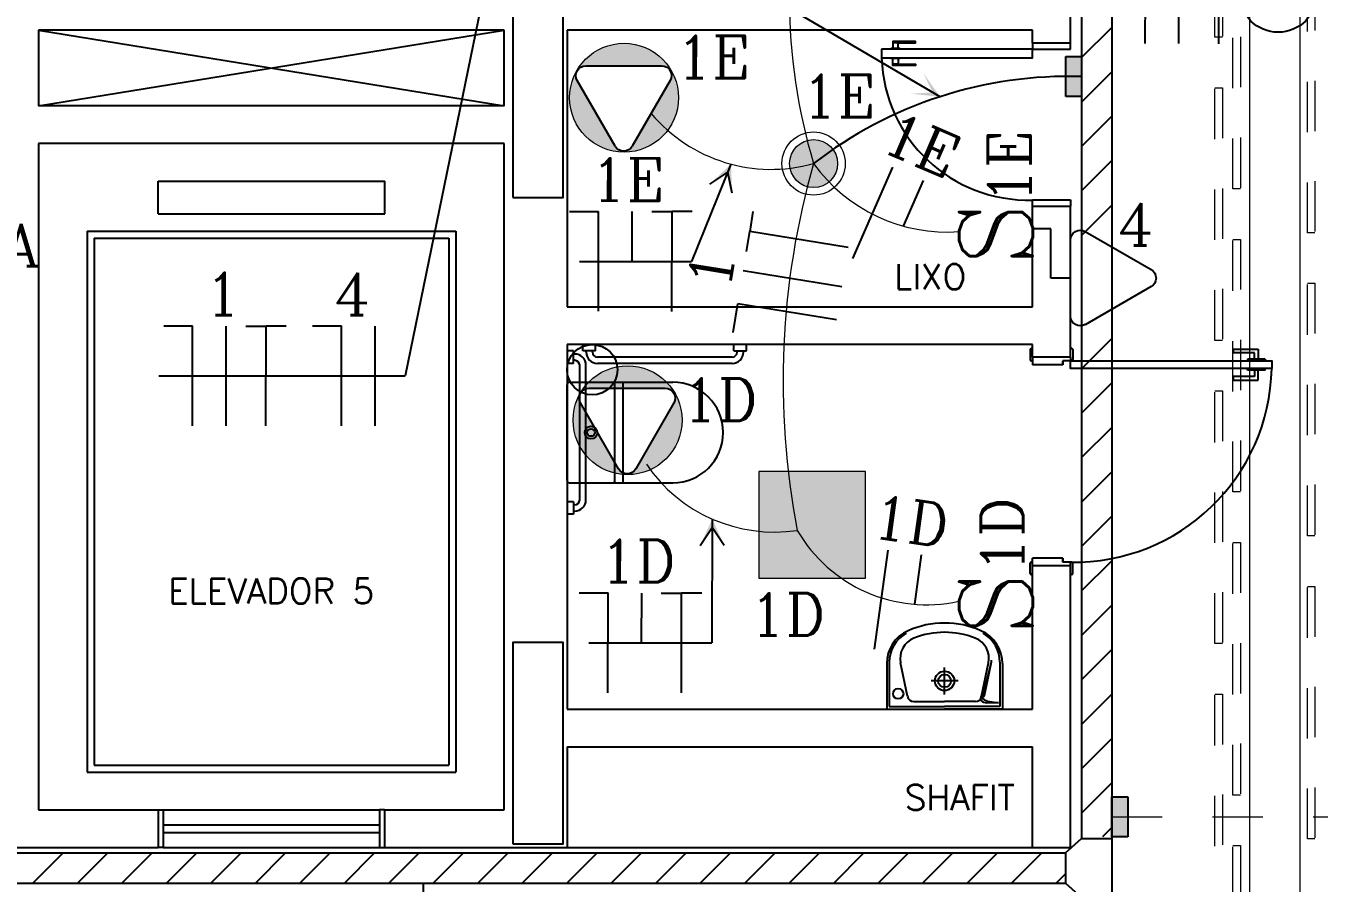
# Model space of a CAD drawing. Extents: x 544 to 914, y -40 to 56.
# Drawn here: x 577.456 to 580.026, y -4.27 to -2.565 of the extents above; entities that cross this region are included whole.
import ezdxf

# ---------------------------------------------------------------- set-up
doc = ezdxf.new("R2010")
doc.units = 0
doc.header["$LTSCALE"] = 0.5
doc.header["$MEASUREMENT"] = 0
for name, pattern in [('CONTINU', [0]), ('DASHDOT2', [0.5, 0.25, -0.125, 0, -0.125]), ('HIDDEN', [0.375, 0.25, -0.125])]:
    doc.linetypes.add(name, pattern=pattern)
doc.layers.get('0').update_dxf_attribs({"linetype": 'CONTINUOUS'})
for name, color, linetype in [('3', 1, 'CONTINUOUS'), ('A-01', 1, 'CONTINUOUS'), ('A-02', 2, 'CONTINUOUS'), ('A-05', 5, 'CONTINUOUS'), ('ARQ_MARCOS', 2, 'CONTINUOUS'), ('ARQ_PORTAS', 2, 'CONTINUOUS'), ('ELE-ELETROCALHA', 250, 'CONTINUOUS'), ('ELETRODUTO', 5, 'CONTINUOUS'), ('FIAÇÃO', 15, 'CONTINUOUS'), ('INTERRUPTOR', 3, 'CONTINUOUS'), ('JANELA', 1, 'CONTINUOUS'), ('LUMINO', 3, 'CONTINUOUS'), ('PORTA', 2, 'CONTINUOUS'), ('SAN', 2, 'CONTINUOUS'), ('SETAS', 1, 'CONTINUOUS'), ('TEXTO', 7, 'CONTINUOUS'), ('TOMADAS', 3, 'CONTINUOUS'), ('TUBULACAO', 5, 'CONTINUOUS'), ('Título', 3, 'CONTINUOUS')]:
    doc.layers.add(name, color=color, linetype=linetype)
doc.layers.add('Luminotécnico', color=142, linetype='CONTINUOUS', lineweight=0)
doc.styles.add('ROMANC', font='romanc.shx')
doc.styles.add('T20', font='simplex.shx', dxfattribs={"height": 0.1})

# ---------------------------------------------------------------- blocks, each defined once
blk = doc.blocks.new('T')
at = {"layer": 'TOMADAS'}
for p, q in [((-55.465, 372.138), (-55.6155, 372.2249)), ((-55.6492, 372.2054), (-55.6492, 372.0316)), ((-55.6155, 372.0122), (-55.465, 372.0991))]:
    blk.add_line(p, q, dxfattribs=at)
for centre, start, end in [((-55.6267, 372.2054), 60, 180), ((-55.4762, 372.1185), 300, 60), ((-55.6267, 372.0316), 180, 300)]:
    blk.add_arc(centre, 0.0225, start, end, dxfattribs=at)

msp = doc.modelspace()

# ---------------------------------------------------------------- hatches: boundary and pattern name
at = {"layer": 'ELETRODUTO', "linetype": 'DASHDOT2', "ltscale": 0.06}
for points in [[(579.5221, -2.7058), (579.5538, -2.7058), (579.5538, -2.6263), (579.5221, -2.6263)], [(579.614, -4.1779), (579.6458, -4.1779), (579.6458, -4.0985), (579.614, -4.0985)]]:
    msp.add_hatch(color=256, dxfattribs=at).paths.add_polyline_path(points)
at = {"layer": 'Luminotécnico', "linetype": 'CONTINU'}
h = msp.add_hatch(color=3, dxfattribs=at)
h.paths.add_polyline_path([(578.5364, -2.7081, 1), (578.7529, -2.7081, 1)])
h.paths.add_polyline_path([(578.7193, -2.6444, -0.57735), (578.7362, -2.6737), (578.6607, -2.8046, -0.57735), (578.6268, -2.8046), (578.5512, -2.6737, -0.57735), (578.5682, -2.6444)], flags=16)
at = {"layer": 'Luminotécnico'}
for points in [[(579.0212, -2.8867, 1), (579.0212, -2.7912, 1)], [(578.9125, -3.4514), (578.9125, -3.6634), (579.1245, -3.6634), (579.1245, -3.4514)]]:
    msp.add_hatch(color=3, dxfattribs=at).paths.add_polyline_path(points)
at = {"layer": 'Luminotécnico', "linetype": 'CONTINU'}
h = msp.add_hatch(color=3, dxfattribs=at)
h.paths.add_polyline_path([(578.5433, -3.3493, 1), (578.7598, -3.3493, 1)])
h.paths.add_polyline_path([(578.7262, -3.2857, -0.57735), (578.7432, -3.315), (578.6676, -3.4459, -0.57735), (578.6337, -3.4459), (578.5582, -3.315, -0.57735), (578.5751, -3.2857)], flags=16)

# ---------------------------------------------------------------- linework, layer by layer
at = {"layer": '3', "color": 6}
for points in [[(578.4239, -2.9064), (578.5239, -2.9064), (578.5239, -2.5064), (578.4239, -2.5064), (578.4239, -2.9064)], [(578.4239, -4.1914), (578.5239, -4.1914), (578.5239, -3.7914), (578.4239, -3.7914), (578.4239, -4.1914)]]:
    msp.add_lwpolyline(points, dxfattribs=at)
at = {"layer": 'A-01', "color": 9}
for p, q in [((577.4814, -2.5739), (578.4064, -2.7239)), ((577.4814, -2.7239), (578.4064, -2.5739))]:
    msp.add_line(p, q, dxfattribs=at)
at = {"layer": 'A-02', "color": 9}
for p, q in [((577.7187, -2.8739), (578.1692, -2.8739)), ((577.7187, -2.9387), (577.7187, -2.8739)), ((578.1692, -2.9387), (578.1692, -2.8739)), ((577.7187, -2.9387), (578.1692, -2.9387)), ((577.5777, -2.9733), (577.5777, -4.0489)), ((577.5777, -2.9733), (578.3102, -2.9733)), ((578.3102, -2.9733), (578.3102, -4.0489)), ((577.5916, -2.9872), (577.5916, -4.035)), ((577.5916, -2.9872), (578.2963, -2.9872)), ((578.2963, -2.9872), (578.2963, -4.035)), ((577.5777, -4.0489), (578.3102, -4.0489)), ((577.5916, -4.035), (578.2963, -4.035)), ((578.5314, -4.1989), (579.4564, -4.1989))]:
    msp.add_line(p, q, dxfattribs=at)
at = {"layer": 'A-05', "color": 4}
for p, q in [((579.5314, -2.5989), (579.5314, -2.2489)), ((578.4064, -2.5739), (577.4814, -2.5739)), ((577.4814, -2.5739), (577.4814, -2.7239)), ((578.4064, -2.7239), (578.4064, -2.5739)), ((579.4564, -2.5739), (578.5314, -2.5739)), ((578.5314, -2.5739), (578.5314, -3.1239)), ((579.4564, -2.5989), (579.4564, -2.5739)), ((579.4564, -2.5989), (579.5314, -2.5989)), ((578.4064, -2.7239), (577.4814, -2.7239)), ((577.4814, -2.7989), (577.4814, -4.1239)), ((578.4064, -2.7989), (577.4814, -2.7989)), ((578.4064, -4.1239), (578.4064, -2.7989)), ((579.4564, -2.9239), (579.5314, -2.9239)), ((579.4564, -3.1239), (579.4564, -2.9239)), ((579.5314, -3.2239), (579.5314, -2.9239)), ((578.5314, -3.1239), (579.4564, -3.1239)), ((579.4564, -3.1989), (578.5314, -3.1989)), ((578.5314, -3.1989), (578.5314, -3.9239)), ((579.4564, -3.2239), (579.4564, -3.1989)), ((579.5314, -3.2239), (579.4564, -3.2239)), ((579.5314, -3.6389), (579.4564, -3.6389)), ((579.4564, -3.9239), (579.4564, -3.6389)), ((579.5314, -4.1989), (579.5314, -3.6389)), ((578.5314, -3.9239), (579.4564, -3.9239)), ((578.5314, -3.9989), (579.4564, -3.9989)), ((578.5314, -3.9989), (578.5314, -4.1989)), ((579.4564, -4.1989), (579.4564, -3.9989)), ((577.4814, -4.1239), (577.7189, -4.1239)), ((577.7189, -4.1239), (577.7189, -4.1989)), ((578.1689, -4.1239), (578.1689, -4.1989)), ((578.1689, -4.1239), (578.4064, -4.1239)), ((577.1689, -4.1989), (577.7189, -4.1989)), ((578.1689, -4.1989), (578.5314, -4.1989)), ((579.4564, -4.1989), (579.5314, -4.1989))]:
    msp.add_line(p, q, dxfattribs=at)
at = {"layer": 'ARQ_MARCOS', "color": 9}
for p, q in [((579.4564, -2.5989), (579.4564, -2.6114)), ((579.4564, -2.6114), (579.5314, -2.6114)), ((579.5314, -2.6114), (579.5314, -2.5989)), ((579.4564, -2.9114), (579.5314, -2.9114)), ((579.4564, -2.9239), (579.4564, -2.9114)), ((579.5314, -2.9114), (579.5314, -2.9239))]:
    msp.add_line(p, q, dxfattribs=at)
at = {"layer": 'ARQ_PORTAS', "color": 9}
msp.add_lwpolyline([(579.1564, -2.6114), (579.1564, -2.6289), (579.4564, -2.6289), (579.4564, -2.6114)], close=True, dxfattribs=at)
for points in [[(579.1927, -2.6114), (579.1927, -2.6099), (579.1889, -2.6099), (579.1889, -2.5989), (579.2239, -2.5989), (579.2239, -2.5964), (579.1789, -2.5964), (579.1789, -2.6099), (579.1752, -2.6099), (579.1752, -2.6114)], [(579.1889, -2.5989), (579.1789, -2.5989)], [(579.1889, -2.6099), (579.1789, -2.6099)], [(579.1927, -2.6289), (579.1927, -2.6304), (579.1889, -2.6304), (579.1889, -2.6414), (579.2239, -2.6414), (579.2239, -2.6439), (579.1789, -2.6439), (579.1789, -2.6304), (579.1752, -2.6304), (579.1752, -2.6289)], [(579.1889, -2.6304), (579.1789, -2.6304)], [(579.1889, -2.6414), (579.1789, -2.6414)]]:
    msp.add_lwpolyline(points, dxfattribs=at)
msp.add_arc((579.4477, -2.6202), 0.2914, 181.7208, 271.7208, dxfattribs=at)
at = {"layer": 'ELE-ELETROCALHA', "ltscale": 0.06}
for p, q in [((579.5537, 0.1573), (579.5537, -4.1773)), ((579.6139, 0.1326), (579.6139, -4.2375)), ((579.5537, -2.4318), (579.5537, -4.1813)), ((579.6139, -2.4565), (579.6139, -7.0193)), ((579.5537, -2.6283), (579.6139, -2.5681)), ((579.5537, -2.7166), (579.6139, -2.6564)), ((579.5537, -2.805), (579.6139, -2.7448)), ((579.5537, -2.8934), (579.6139, -2.8332)), ((579.5537, -2.9818), (579.6139, -2.9216)), ((579.5537, -3.247), (579.6139, -3.1868)), ((579.5537, -3.3354), (579.6139, -3.2752)), ((579.5537, -3.4238), (579.6139, -3.3636)), ((579.5537, -3.5121), (579.6139, -3.4519)), ((579.5537, -3.6005), (579.6139, -3.5403)), ((579.5537, -3.6889), (579.6139, -3.6287)), ((579.5537, -3.7773), (579.6139, -3.7171)), ((579.5537, -3.8657), (579.6139, -3.8055)), ((579.5537, -3.9541), (579.6139, -3.8939)), ((579.5537, -4.0425), (579.6139, -3.9823)), ((579.5537, -4.1309), (579.6139, -4.0707)), ((579.5956, -4.1773), (579.6139, -4.1591)), ((579.5218, -4.2097), (579.5537, -4.1813)), ((579.5537, -4.1813), (579.6139, -4.1813)), ((576.3449, -4.2097), (579.5218, -4.2097)), ((577.4701, -4.2699), (577.5303, -4.2097)), ((577.5585, -4.2699), (577.6187, -4.2097)), ((577.6469, -4.2699), (577.7071, -4.2097)), ((577.7353, -4.2699), (577.7955, -4.2097)), ((577.8237, -4.2699), (577.8838, -4.2097)), ((577.912, -4.2699), (577.9722, -4.2097)), ((578.0004, -4.2699), (578.0606, -4.2097)), ((578.0888, -4.2699), (578.149, -4.2097)), ((578.1772, -4.2699), (578.2374, -4.2097)), ((578.2656, -4.2699), (578.3258, -4.2097)), ((578.354, -4.2699), (578.4142, -4.2097)), ((578.4424, -4.2699), (578.5026, -4.2097)), ((578.5308, -4.2699), (578.591, -4.2097)), ((578.6191, -4.2699), (578.6793, -4.2097)), ((578.7075, -4.2699), (578.7677, -4.2097)), ((578.7959, -4.2699), (578.8561, -4.2097)), ((578.8843, -4.2699), (578.9445, -4.2097)), ((578.9727, -4.2699), (579.0329, -4.2097)), ((579.0611, -4.2699), (579.1213, -4.2097)), ((579.1495, -4.2699), (579.2097, -4.2097)), ((579.2379, -4.2699), (579.2981, -4.2097)), ((579.3263, -4.2699), (579.3865, -4.2097)), ((579.4146, -4.2699), (579.4748, -4.2097)), ((579.5218, -4.2097), (579.5218, -4.2699)), ((579.503, -4.2699), (579.5218, -4.2511)), ((576.2847, -4.2699), (579.5218, -4.2699)), ((579.5218, -4.2699), (579.5537, -4.2983))]:
    msp.add_line(p, q, dxfattribs=at)
at = {"layer": 'ELE-ELETROCALHA', "color": 5, "linetype": 'CONTINU'}
for p, q in [((579.4924, -2.9686), (579.4563, -2.9686)), ((579.4924, -3.0667), (579.4924, -2.9686)), ((579.5313, -3.0667), (579.4924, -3.0667)), ((578.2461, -4.7343), (578.2461, -4.2699))]:
    msp.add_line(p, q, dxfattribs=at)
msp.add_arc((579.5284, -3.4942), 0.8286, 88.252, 127.7403, dxfattribs=at)
at = {"layer": 'ELETRODUTO', "linetype": 'DASHDOT2', "ltscale": 0.06}
for points in [[(579.5538, -2.6263), (579.5538, -2.7058), (579.5221, -2.7058), (579.5221, -2.6263)], [(579.6458, -4.0985), (579.6458, -4.1779), (579.614, -4.1779), (579.614, -4.0985)]]:
    msp.add_lwpolyline(points, close=True, dxfattribs=at)
at = {"layer": 'FIAÇÃO'}
for p, q in [((579.6802, -2.6004), (579.6805, -2.4021)), ((579.747, -2.6005), (579.7473, -2.4022)), ((579.8261, -2.6006), (579.8264, -2.4023)), ((579.0991, -3.0278), (579.1783, -2.8459)), ((579.2, -2.9635), (579.2395, -2.8726)), ((578.5365, -2.9343), (578.5939, -2.9344)), ((578.5937, -3.1327), (578.5939, -2.9344)), ((578.6606, -3.0335), (578.6608, -2.9345)), ((578.6997, -2.9345), (578.7399, -2.9346)), ((578.7396, -3.1329), (578.7399, -2.9346)), ((578.78, -2.9346), (578.7399, -2.9346)), ((578.9007, -2.9344), (578.8943, -2.9741)), ((578.8878, -3.0138), (578.8943, -2.9741)), ((579.09, -3.006), (578.8943, -2.9741)), ((579.0773, -3.0841), (578.8815, -3.0522)), ((578.8616, -3.1748), (578.8708, -3.1181)), ((579.0665, -3.15), (578.8708, -3.1181)), ((577.7299, -3.1619), (577.7873, -3.162)), ((577.7871, -3.3603), (577.7873, -3.162)), ((577.8539, -3.3604), (577.8542, -3.1621)), ((577.8931, -3.1621), (577.9333, -3.1622)), ((577.933, -3.3605), (577.9333, -3.1622)), ((577.9734, -3.1623), (577.9333, -3.1622)), ((578.0258, -3.1619), (578.0832, -3.162)), ((578.0829, -3.3603), (578.0832, -3.162)), ((578.1498, -3.3604), (578.15, -3.1621)), ((579.1423, -3.8045), (579.1694, -3.608)), ((579.2221, -3.7153), (579.2356, -3.6172)), ((578.5553, -3.6928), (578.6128, -3.6929)), ((578.6125, -3.8912), (578.6128, -3.6929)), ((578.6794, -3.792), (578.6796, -3.693)), ((578.7185, -3.693), (578.7587, -3.6931)), ((578.7584, -3.8914), (578.7587, -3.6931)), ((578.7989, -3.6931), (578.7587, -3.6931))]:
    msp.add_line(p, q, dxfattribs=at)
at = {"layer": 'JANELA', "color": 9}
for p, q in [((577.7189, -4.1239), (577.7289, -4.1239)), ((577.7289, -4.1239), (577.7289, -4.1989)), ((577.7289, -4.1239), (578.1589, -4.1239)), ((578.1589, -4.1239), (578.1589, -4.1989)), ((578.1689, -4.1239), (578.1589, -4.1239)), ((577.7289, -4.1539), (578.1589, -4.1539)), ((577.7289, -4.1689), (578.1589, -4.1689)), ((577.7289, -4.1989), (577.7189, -4.1989)), ((577.7289, -4.1989), (578.1589, -4.1989)), ((578.1589, -4.1989), (578.1689, -4.1989))]:
    msp.add_line(p, q, dxfattribs=at)
at = {"layer": 'LUMINO'}
msp.add_circle((579.9443, -2.5014), 0.0766, dxfattribs=at)
at = {"layer": 'Luminotécnico', "color": 3, "linetype": 'CONTINU', "ltscale": 0.05}
msp.add_lwpolyline([(576.7735, -4.7602), (576.7735, -4.8606), (579.8876, -4.8606), (579.8876, -6.8823), (579.9881, -6.8823), (579.9881, 0.025), (579.8876, 0.025), (579.8876, -4.7602)], close=True, dxfattribs=at)
at = {"layer": 'Luminotécnico', "color": 9, "linetype": 'HIDDEN', "ltscale": 0.05}
for points in [[(579.8186, -2.5879), (579.8186, -2.0856), (579.8336, -2.0856), (579.8336, -2.5879)], [(579.854, -2.8893), (579.854, -2.387), (579.8691, -2.387), (579.8691, -2.8893)], [(580.0024, -2.9766), (580.0024, -2.4743), (580.0174, -2.4743), (580.0174, -2.9766)], [(580.0024, -2.9766), (580.0024, -2.4743), (580.0174, -2.4743), (580.0174, -2.9766)], [(579.8186, -3.1907), (579.8186, -2.6884), (579.8336, -2.6884), (579.8336, -3.1907)], [(579.8186, -3.1907), (579.8186, -2.6884), (579.8336, -2.6884), (579.8336, -3.1907)], [(579.854, -3.492), (579.854, -2.9897), (579.8691, -2.9897), (579.8691, -3.492)], [(580.0024, -3.5793), (580.0024, -3.077), (580.0174, -3.077), (580.0174, -3.5793)], [(579.8186, -3.7934), (579.8186, -3.2911), (579.8336, -3.2911), (579.8336, -3.7934)], [(579.854, -4.0948), (579.854, -3.5925), (579.8691, -3.5925), (579.8691, -4.0948)], [(580.0024, -4.182), (580.0024, -3.6798), (580.0174, -3.6798), (580.0174, -4.182)], [(580.0024, -4.182), (580.0024, -3.6798), (580.0174, -3.6798), (580.0174, -4.182)], [(579.8186, -4.3961), (579.8186, -3.8939), (579.8336, -3.8939), (579.8336, -4.3961)], [(579.854, -4.6975), (579.854, -4.1952), (579.8691, -4.1952), (579.8691, -4.6975)]]:
    msp.add_lwpolyline(points, close=True, dxfattribs=at)
at = {"layer": 'Luminotécnico', "color": 3}
msp.add_lwpolyline([(579.1245, -3.6634), (579.1245, -3.4514), (578.9125, -3.4514), (578.9125, -3.6634)], close=True, dxfattribs=at)
at = {"layer": 'Luminotécnico', "color": 3, "linetype": 'CONTINU'}
for centre in [(578.6446, -2.7081), (578.6516, -3.3493)]:
    msp.add_circle(centre, 0.1083, dxfattribs=at)
at = {"layer": 'Luminotécnico', "color": 3}
for radius in [0.0628, 0.0477]:
    msp.add_circle((579.0212, -2.839), radius, dxfattribs=at)
at = {"layer": 'Luminotécnico', "color": 5, "linetype": 'CONTINU'}
for centre, radius, start, end in [((580.105, -2.5125), 1.1319, 163.2352, 196.7648), ((578.937, -2.5392), 0.3113, 219.9642, 285.685), ((580.5355, -3.2721), 1.575, 164.038, 190.8411), ((579.2868, -2.6482), 0.327, 215.687, 274.2022), ((578.9434, -3.2639), 0.3078, 214.2231, 278.4389), ((579.2458, -3.4189), 0.2974, 210.1629, 282.3939)]:
    msp.add_arc(centre, radius, start, end, dxfattribs=at)
at = {"layer": 'PORTA', "color": 9}
for p, q in [((579.4514, -3.2089), (579.4514, -3.2289)), ((579.4564, -3.2064), (579.4539, -3.2064)), ((579.4564, -3.2064), (579.4564, -3.2064)), ((579.5339, -3.2064), (579.5314, -3.2064)), ((579.5364, -3.2089), (579.5364, -3.2289)), ((579.8555, -3.2154), (579.8555, -3.2084)), ((579.8555, -3.2084), (579.9045, -3.2084)), ((579.9045, -3.2084), (579.9045, -3.2279)), ((579.4564, -3.2314), (579.4539, -3.2314)), ((579.4564, -3.2239), (579.4564, -3.2389)), ((579.5164, -3.2314), (579.5164, -3.2389)), ((579.5164, -3.2389), (579.5164, -3.2314)), ((579.5314, -3.2314), (579.5164, -3.2314)), ((579.5314, -3.2239), (579.5314, -3.2314)), ((579.8625, -3.2154), (579.8555, -3.2154)), ((579.8975, -3.2154), (579.8625, -3.2154)), ((579.8625, -3.2154), (579.8625, -3.2154)), ((579.9185, -3.2279), (579.8835, -3.2279)), ((579.8835, -3.2279), (579.8835, -3.2314)), ((579.8975, -3.2279), (579.8975, -3.2154)), ((579.9185, -3.2279), (579.9185, -3.2314)), ((579.5164, -3.2389), (579.4564, -3.2389)), ((579.8555, -3.2694), (579.8555, -3.2624)), ((579.8625, -3.2624), (579.8555, -3.2624)), ((579.8625, -3.2624), (579.8625, -3.2624)), ((579.8975, -3.2624), (579.8625, -3.2624)), ((579.8835, -3.2499), (579.8835, -3.2464)), ((579.9185, -3.2499), (579.8835, -3.2499)), ((579.8975, -3.2499), (579.8975, -3.2624)), ((579.9045, -3.2694), (579.9045, -3.2499)), ((579.9185, -3.2499), (579.9185, -3.2464)), ((579.8555, -3.2694), (579.9045, -3.2694)), ((579.4514, -3.6539), (579.4514, -3.6339)), ((579.4564, -3.6314), (579.4539, -3.6314)), ((579.5164, -3.6239), (579.4564, -3.6239)), ((579.4564, -3.6389), (579.4564, -3.6239)), ((579.5164, -3.6239), (579.5164, -3.6314)), ((579.5164, -3.6314), (579.5164, -3.6239)), ((579.5314, -3.6314), (579.5164, -3.6314)), ((579.5339, -3.6314), (579.5314, -3.6314)), ((579.5314, -3.6389), (579.5314, -3.6314)), ((579.5364, -3.6539), (579.5364, -3.6339)), ((579.4564, -3.6564), (579.4539, -3.6564)), ((579.4564, -3.6564), (579.4564, -3.6564)), ((579.5339, -3.6564), (579.5314, -3.6564))]:
    msp.add_line(p, q, dxfattribs=at)
msp.add_lwpolyline([(579.5314, -3.2314), (579.9314, -3.2314), (579.9314, -3.2464), (579.5314, -3.2464)], close=True, dxfattribs=at)
for centre, radius, start, end in [((579.4539, -3.2089), 0.0025, 90, 180), ((579.5339, -3.2089), 0.0025, 0, 90), ((579.4539, -3.2289), 0.0025, 180, 270), ((579.5339, -3.2289), 0.0025, 270, 0), ((579.5389, -3.2389), 0.3926, 268.9053, 358.9053), ((579.4539, -3.6339), 0.0025, 90, 180), ((579.5339, -3.6339), 0.0025, 0, 90), ((579.4539, -3.6539), 0.0025, 180, 270), ((579.5339, -3.6539), 0.0025, 270, 0)]:
    msp.add_arc(centre, radius, start, end, dxfattribs=at)
at = {"layer": 'SAN', "color": 9}
for p, q in [((578.5439, -3.2114), (578.5314, -3.2114)), ((578.5439, -3.2364), (578.5439, -3.2114)), ((578.563, -3.2114), (578.563, -3.1989)), ((578.588, -3.2114), (578.563, -3.2114)), ((578.5692, -3.2139), (578.5692, -3.2114)), ((578.5817, -3.2139), (578.5817, -3.2114)), ((578.588, -3.2114), (578.588, -3.1989)), ((578.863, -3.2114), (578.863, -3.1989)), ((578.863, -3.2114), (578.888, -3.2114)), ((578.8692, -3.2139), (578.8692, -3.2114)), ((578.8817, -3.2139), (578.8817, -3.2114)), ((578.888, -3.2114), (578.888, -3.1989)), ((578.5439, -3.2364), (578.5314, -3.2364)), ((578.5464, -3.2177), (578.5439, -3.2177)), ((578.5464, -3.2302), (578.5439, -3.2302)), ((578.8592, -3.2239), (578.5917, -3.2239)), ((578.8592, -3.2364), (578.5917, -3.2364)), ((578.5564, -3.5077), (578.5564, -3.2402)), ((578.5689, -3.5077), (578.5689, -3.2402)), ((578.5314, -3.4689), (578.5314, -3.2789)), ((578.5364, -3.2739), (578.7414, -3.2739)), ((578.6264, -3.4689), (578.6264, -3.2789)), ((578.6427, -3.4739), (578.6427, -3.2739)), ((578.5364, -3.4739), (578.7414, -3.4739)), ((578.5439, -3.5114), (578.5314, -3.5114)), ((578.5439, -3.5114), (578.5439, -3.5364)), ((578.5464, -3.5177), (578.5439, -3.5177)), ((578.5439, -3.5364), (578.5314, -3.5364)), ((578.5464, -3.5302), (578.5439, -3.5302)), ((579.1664, -3.8334), (579.1664, -3.9239)), ((579.1716, -3.8305), (579.1716, -3.9188)), ((579.2078, -3.8984), (579.194, -3.8319)), ((579.2814, -3.8945), (579.2814, -3.8408)), ((579.3551, -3.8984), (579.3689, -3.8319)), ((579.3582, -3.8963), (579.3737, -3.833)), ((579.3607, -3.8968), (579.3739, -3.833)), ((579.3913, -3.8305), (579.3913, -3.9188)), ((579.3964, -3.8334), (579.3964, -3.9239)), ((579.3083, -3.8677), (579.2546, -3.8677)), ((579.3516, -3.9048), (579.3527, -3.9059)), ((579.3529, -3.9034), (579.3544, -3.9034)), ((579.3543, -3.9009), (579.3557, -3.9009)), ((579.361, -3.9052), (579.364, -3.907)), ((579.1664, -3.9239), (579.2814, -3.9239)), ((579.1716, -3.9188), (579.2814, -3.9188)), ((579.2203, -3.9086), (579.2814, -3.9086)), ((579.3426, -3.9086), (579.2814, -3.9086)), ((579.3913, -3.9188), (579.2814, -3.9188)), ((579.3964, -3.9239), (579.2814, -3.9239)), ((579.3888, -3.9111), (579.3653, -3.9111)), ((579.3669, -3.908), (579.3888, -3.9111))]:
    msp.add_line(p, q, dxfattribs=at)
for centre, radius in [((578.5814, -3.2489), 0.05), ((578.5789, -3.3739), 0.0125), ((578.5789, -3.3739), 0.0075), ((579.2814, -3.8677), 0.0192), ((579.2814, -3.8677), 0.0128), ((579.1894, -3.8932), 0.0102)]:
    msp.add_circle(centre, radius, dxfattribs=at)
for centre, radius, start, end in [((578.5464, -3.2402), 0.0225, 0, 90), ((578.5464, -3.2402), 0.01, 0, 90), ((578.5917, -3.2139), 0.0225, 180, 270), ((578.5917, -3.2139), 0.01, 180, 270), ((578.8592, -3.2139), 0.0225, 270, 0), ((578.8592, -3.2139), 0.01, 270, 0), ((578.5364, -3.2789), 0.005, 90, 180), ((578.6214, -3.2789), 0.005, 0, 90), ((578.7414, -3.3739), 0.1, 270, 90), ((578.5364, -3.4689), 0.005, 180, 270), ((578.6214, -3.4689), 0.005, 270, 0), ((578.5464, -3.5077), 0.0225, 270, 0), ((578.5464, -3.5077), 0.01, 270, 0), ((579.238, -3.8334), 0.0716, 113.816, 180), ((579.238, -3.8305), 0.0664, 119.8693, 180), ((579.2814, -3.9318), 0.1791, 90, 113.816), ((579.2814, -3.9361), 0.165, 68.3344, 111.6656), ((579.2814, -3.9318), 0.1791, 66.184, 90), ((579.3249, -3.8334), 0.0716, 0, 66.184), ((579.3249, -3.8305), 0.0664, 0, 60.1307), ((579.2366, -3.8231), 0.0434, 111.6656, 191.7028), ((579.3263, -3.8231), 0.0434, 348.2972, 68.3344), ((579.3265, -3.8214), 0.0486, 346.2468, 353.6068), ((579.3263, -3.8231), 0.0486, 348.2972, 355.6572), ((579.2203, -3.8958), 0.0128, 191.7028, 270), ((579.3426, -3.8958), 0.0128, 270, 348.2972), ((579.3653, -3.8932), 0.0179, 225, 270), ((579.3544, -3.9162), 0.0128, 59.1803, 90), ((579.3557, -3.8957), 0.00256, 258.2972, 348.2972), ((579.3557, -3.8957), 0.00511, 270, 348.2972), ((579.3679, -3.9004), 0.00767, 239.1803, 261.932)]:
    msp.add_arc(centre, radius, start, end, dxfattribs=at)
at = {"layer": 'SETAS', "color": 1}
for p, q in [((578.3598, -2.528), (578.2099, -3.2612)), ((579.2724, -2.7061), (578.9732, -2.5304)), ((578.857, -2.8401), (578.7786, -3.0335)), ((578.8148, -2.88), (578.8505, -2.856)), ((578.8594, -2.8981), (578.8505, -2.856)), ((578.5559, -3.0335), (578.7786, -3.0335)), ((577.7204, -3.2612), (578.2099, -3.2612)), ((578.8199, -3.5457), (578.8192, -3.792)), ((578.7956, -3.5985), (578.8198, -3.5629)), ((578.8438, -3.5987), (578.8198, -3.5629)), ((578.5747, -3.792), (578.8192, -3.792))]:
    msp.add_line(p, q, dxfattribs=at)
for points in [[(579.2724, -2.7061), (579.2389, -2.6587), (579.2576, -2.6975), (579.2389, -2.6587)], [(579.2724, -2.7061), (579.2146, -2.7003), (579.2576, -2.6975), (579.2146, -2.7003)], [(578.857, -2.8401), (578.8148, -2.88), (578.8505, -2.856), (578.8148, -2.88)], [(578.857, -2.8401), (578.8594, -2.8981), (578.8505, -2.856), (578.8594, -2.8981)], [(578.8199, -3.5457), (578.7956, -3.5985), (578.8198, -3.5629), (578.7956, -3.5985)], [(578.8199, -3.5457), (578.8438, -3.5987), (578.8198, -3.5629), (578.8438, -3.5987)]]:
    msp.add_solid(points, dxfattribs=at)
at = {"layer": 'TUBULACAO', "linetype": 'DASHDOT2', "lineweight": 0, "ltscale": 0.03}
msp.add_line((579.6139, -4.1381), (580.8663, -4.1381), dxfattribs=at)

# ---------------------------------------------------------------- block references
at = {"color": 3, "xscale": -0.8698205227783546, "yscale": 0.8698205227783546, "zscale": 0.8698205227783502, "rotation": 90}
for p in [(902.3202, -51.0493), (902.3271, -51.6906)]:
    msp.add_blockref('T', p, dxfattribs=at)
at = {"xscale": -0.8698205227783546, "yscale": 0.8698205227783546, "zscale": 0.8698205227783502, "rotation": 180}
msp.add_blockref('T', (627.9363, 320.6095), dxfattribs=at)

# ---------------------------------------------------------------- texts
at = {"layer": 'INTERRUPTOR', "style": 'ROMANC'}
for p in [(579.4565, -3.0418), (579.4565, -3.7767)]:
    msp.add_text('S', height=0.1461, rotation=90, dxfattribs=at).set_placement(p)
at = {"layer": 'TEXTO', "color": 250, "style": 'ROMANC'}
for s, height, rotation, p in [('1E', 0.08429, 359.9735, (578.7471, -2.669)), ('1E', 0.08429, 359.9735, (578.9965, -2.7468)), ('1E', 0.08429, 336.4811, (579.1506, -2.8102)), ('1E', 0.08429, 89.9735, (579.4519, -2.9204)), ('1E', 0.08429, 359.922, (578.5772, -2.9127)), ('4', 0.0843, 359.9735, (579.6251, -3.0017)), ('1A', 0.08429, 359.9735, (577.3385, -3.0429)), ('1', 0.0843, 359.922, (577.8111, -3.1403)), ('4', 0.0843, 359.922, (578.0684, -3.1403)), ('1', 0.0843, 80.743, (578.8529, -3.093)), ('1D', 0.08429, 359.9735, (578.7587, -3.3504)), ('1D', 0.08429, 352.1487, (579.1331, -3.5811)), ('1D', 0.08429, 89.9735, (579.4378, -3.6537)), ('1D', 0.08429, 359.922, (578.5961, -3.6712)), ('1D', 0.08429, 359.9735, (578.8932, -3.7777))]:
    msp.add_text(s, height=height, rotation=rotation, dxfattribs=at).set_placement(p)
at = {"layer": 'Título', "color": 9, "style": 'T20'}
for s, p in [('LIXO', (579.181, -3.089)), ('ELEVADOR 5', (577.7385, -3.7139)), ('SHAFIT', (579.2023, -4.1245))]:
    msp.add_text(s, height=0.05, dxfattribs=at).set_placement(p)

doc.saveas('drawing.dxf')
